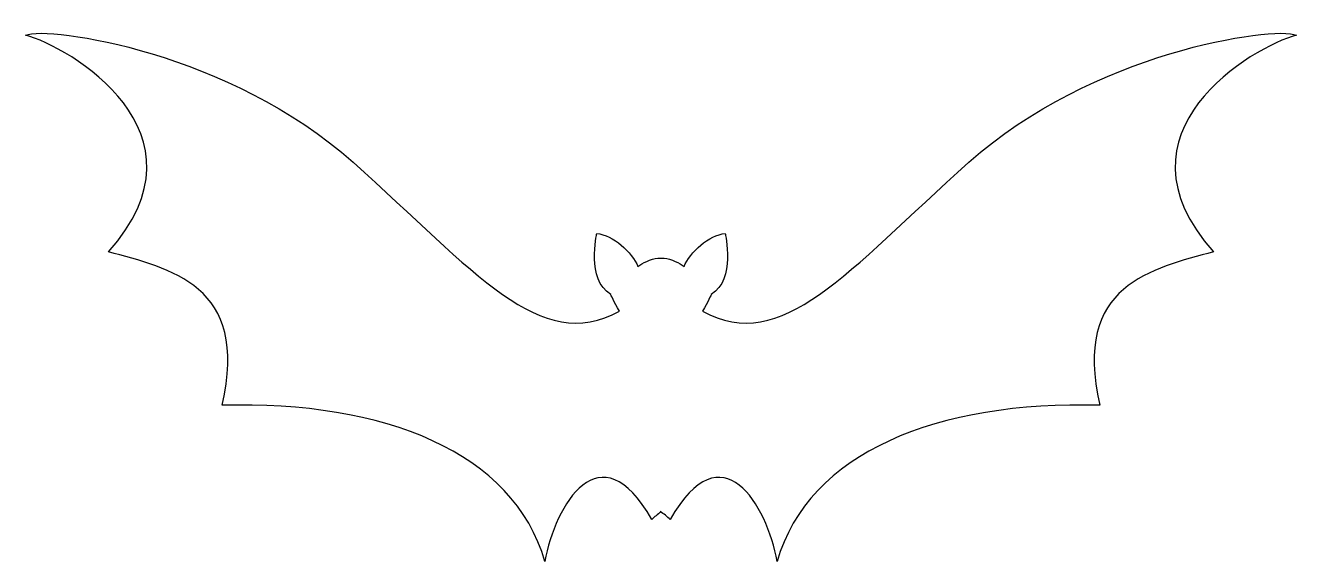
# Model space of a CAD drawing. Header units: centimetres. Extents: x -11.3 to 11.3, y -4.7 to 4.8.
import ezdxf

# ---------------------------------------------------------------- set-up
doc = ezdxf.new("R2010")
doc.units = ezdxf.units.CM
doc.header["$MEASUREMENT"] = 0
doc.layers.add('Camada 1', color=7, linetype='Continuous')

msp = doc.modelspace()

# ---------------------------------------------------------------- linework, layer by layer
at = {"layer": 'Camada 1'}
msp.add_open_spline([(-0.01216, -3.81079), (0.05235, -3.8532), (0.11222, -3.90173), (0.16162, -3.95546), (0.16162, -3.95546), (1.07957, -2.3306), (1.89062, -3.69527), (2.06667, -4.70275), (2.06667, -4.70275), (2.62113, -2.75634), (4.92708, -1.83726), (7.81204, -1.92015), (7.81204, -1.92015), (7.3074, 0.23401), (8.75819, 0.51349), (9.83573, 0.81334), (9.83573, 0.81334), (7.92555, 2.93645), (10.5426, 4.4713), (11.31212, 4.66982), (11.31212, 4.66982), (10.89061, 4.8436), (7.66823, 4.36394), (5.48012, 2.40586), (5.48012, 2.40586), (3.29202, 0.44776), (2.15888, -1.02478), (0.7391, -0.24214), (0.7391, -0.24214), (0.8367, -0.08514), (0.89465, 0.05536), (0.89465, 0.05536), (0.89465, 0.05536), (1.33158, 0.30775), (1.14312, 1.13647), (1.14312, 1.13647), (1.14312, 1.13647), (0.85499, 1.12221), (0.51452, 0.80164), (0.41025, 0.54875), (0.41025, 0.54875), (0.33754, 0.61162), (0.18062, 0.68324), (0.05663, 0.70149), (0.05663, 0.70149), (0.05663, 0.70149), (-0.05658, 0.70149), (-0.05658, 0.70149), (-0.05658, 0.70149), (-0.18056, 0.68323), (-0.33749, 0.61161), (-0.4102, 0.54875), (-0.4102, 0.54875), (-0.51447, 0.80164), (-0.85496, 1.12221), (-1.14307, 1.13647), (-1.14307, 1.13647), (-1.14307, 1.13647), (-1.33153, 0.30774), (-0.8946, 0.05536), (-0.8946, 0.05536), (-0.8946, 0.05536), (-0.83668, -0.08516), (-0.73905, -0.24214), (-0.73905, -0.24214), (-2.15883, -1.02478), (-3.29196, 0.44773), (-5.48007, 2.40586), (-5.48007, 2.40586), (-7.66822, 4.36396), (-10.89061, 4.84359), (-11.31211, 4.66982), (-11.31211, 4.66982), (-10.5426, 4.4713), (-7.92552, 2.93643), (-9.83576, 0.81331), (-9.83576, 0.81331), (-8.75819, 0.51348), (-7.3074, 0.23398), (-7.81207, -1.92018), (-7.81207, -1.92018), (-4.92711, -1.83729), (-2.62116, -2.75637), (-2.0667, -4.70278), (-2.0667, -4.70278), (-1.89062, -3.6953), (-1.07957, -2.33063), (-0.16162, -3.95549), (-0.16162, -3.95549), (-0.11651, -3.90641), (-0.06267, -3.86164), (-0.00451, -3.82195), (-0.00451, -3.82195), (-0.00451, -3.82195), (-0.01216, -3.81079), (-0.01216, -3.81079)], degree=3, knots=[0, 0, 0, 0, 0.04, 0.04, 0.04, 0.04, 0.08, 0.08, 0.08, 0.08, 0.12, 0.12, 0.12, 0.12, 0.16, 0.16, 0.16, 0.16, 0.2, 0.2, 0.2, 0.2, 0.24, 0.24, 0.24, 0.24, 0.28, 0.28, 0.28, 0.28, 0.32, 0.32, 0.32, 0.32, 0.36, 0.36, 0.36, 0.36, 0.4, 0.4, 0.4, 0.4, 0.44, 0.44, 0.44, 0.44, 0.48, 0.48, 0.48, 0.48, 0.52, 0.52, 0.52, 0.52, 0.56, 0.56, 0.56, 0.56, 0.6, 0.6, 0.6, 0.6, 0.64, 0.64, 0.64, 0.64, 0.68, 0.68, 0.68, 0.68, 0.72, 0.72, 0.72, 0.72, 0.76, 0.76, 0.76, 0.76, 0.8, 0.8, 0.8, 0.8, 0.84, 0.84, 0.84, 0.84, 0.88, 0.88, 0.88, 0.88, 0.92, 0.92, 0.92, 0.92, 1, 1, 1, 1], dxfattribs=at)

doc.saveas('drawing.dxf')
